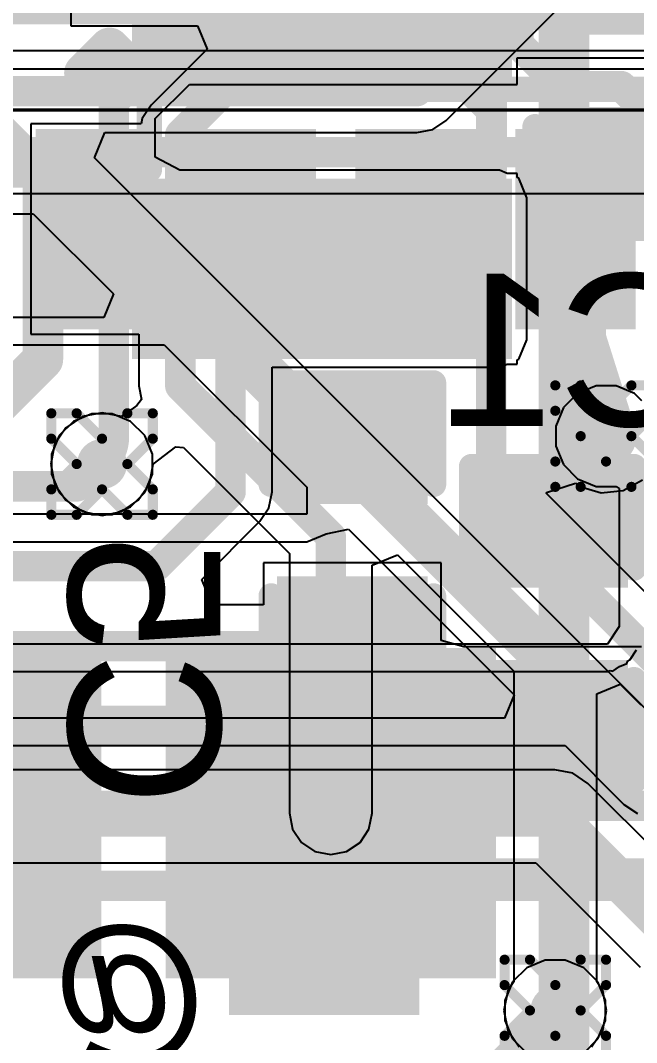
# Model space of a CAD drawing. Header units: inches. Extents: x 3 to 215, y 2 to 215.
# Drawn here: x 3.3816 to 3.503, y 3.0745 to 3.2759 of the extents above; entities that cross this region are included whole.
import ezdxf

# ---------------------------------------------------------------- set-up
doc = ezdxf.new("R2010")
doc.units = ezdxf.units.IN
doc.header["$MEASUREMENT"] = 0
for name, color, linetype in [('Board_Outline', 56, 'Continuous'), ('Bottom Layer', 5, 'Continuous'), ('Bottom Overlay', 54, 'Continuous'), ('Bottom Paste', 16, 'Continuous'), ('Bottom Solder', 6, 'Continuous'), ('Dimension', 6, 'Continuous'), ('Drill Drawing', 1, 'Continuous'), ('Layer 1', 16, 'Continuous'), ('Layer 2', 76, 'Continuous'), ('Top Layer', 1, 'Continuous'), ('Top Overlay', 2, 'Continuous'), ('Top Paste', 8, 'Continuous'), ('Top Solder', 216, 'Continuous'), ('Via Holes', 16, 'Continuous')]:
    doc.layers.add(name, color=color, linetype=linetype)
doc.styles.add('Arial', font='', dxfattribs={"height": 0.2})
doc.styles.add('Arial_Bold', font='', dxfattribs={"height": 0.2})
doc.styles.get('Arial').set_extended_font_data('Arial')
doc.styles.get('Arial_Bold').set_extended_font_data('Arial', bold=True)

# ---------------------------------------------------------------- blocks, each defined once
blk = doc.blocks.new('WPN201610M1R0MT_B_11')
at = {"layer": 'Bottom Layer'}
for points in [[(-0.04134, 0.03346), (-0.01378, 0.03346), (-0.01378, -0.03346), (-0.04134, -0.03346)], [(0.01378, 0.03346), (0.04134, 0.03346), (0.04134, -0.03346), (0.01378, -0.03346)]]:
    blk.add_hatch(color=5, dxfattribs=at).paths.add_polyline_path(points)
at = {"layer": 'Bottom Paste'}
for points in [[(-0.04134, 0.03346), (-0.01378, 0.03346), (-0.01378, -0.03346), (-0.04134, -0.03346)], [(0.01378, 0.03346), (0.04134, 0.03346), (0.04134, -0.03346), (0.01378, -0.03346)]]:
    blk.add_hatch(color=16, dxfattribs=at).paths.add_polyline_path(points)
at = {"layer": 'Bottom Solder'}
for points in [[(-0.04534, 0.03746), (-0.00978, 0.03746), (-0.00978, -0.03746), (-0.04534, -0.03746)], [(0.00978, 0.03746), (0.04534, 0.03746), (0.04534, -0.03746), (0.00978, -0.03746)]]:
    blk.add_hatch(color=6, dxfattribs=at).paths.add_polyline_path(points)
at = {"layer": 'Bottom Overlay'}
for points in [[(0.008, 0.034, 0.005, 0.005, 0), (-0.009, 0.034, 0.005, 0.005, 0)], [(0.008, -0.034, 0.005, 0.005, 0), (-0.009, -0.034, 0.005, 0.005, 0)]]:
    blk.add_lwpolyline(points, format="xyseb", dxfattribs=at)
for points in [[(-0.01025, 0.034, 0.0025, 0.0025, 1), (-0.00775, 0.034, 0.0025, 0.0025, 1)], [(0.00675, 0.034, 0.0025, 0.0025, 1), (0.00925, 0.034, 0.0025, 0.0025, 1)], [(-0.01025, -0.034, 0.0025, 0.0025, 1), (-0.00775, -0.034, 0.0025, 0.0025, 1)], [(0.00675, -0.034, 0.0025, 0.0025, 1), (0.00925, -0.034, 0.0025, 0.0025, 1)]]:
    blk.add_lwpolyline(points, format="xyseb", close=True, dxfattribs=at)
blk = doc.blocks.new('MAX30102EFD_T_B_15')
at = {"layer": 'Bottom Layer'}
blk.add_hatch(color=5, dxfattribs=at).paths.add_polyline_path([(0.06201, -0.10138), (0.03248, -0.10138), (0.03248, -0.0876), (0.06201, -0.0876)])
at = {"layer": 'Bottom Paste'}
blk.add_hatch(color=16, dxfattribs=at).paths.add_polyline_path([(0.06201, -0.10138), (0.03248, -0.10138), (0.03248, -0.0876), (0.06201, -0.0876)])
at = {"layer": 'Bottom Solder'}
blk.add_hatch(color=6, dxfattribs=at).paths.add_polyline_path([(0.06601, -0.10538), (0.02848, -0.10538), (0.02848, -0.0836), (0.06601, -0.0836)])
at = {"layer": 'Bottom Overlay'}
blk.add_lwpolyline([(0.065, -0.112, 0.005, 0.005, 0), (-0.065, -0.112, 0.005, 0.005, 0)], format="xyseb", dxfattribs=at)
blk.add_lwpolyline([(0.06375, -0.112, 0.0025, 0.0025, 1), (0.06625, -0.112, 0.0025, 0.0025, 1)], format="xyseb", close=True, dxfattribs=at)
blk = doc.blocks.new('ESP32_C3_MINI_1_H4_16')
at = {"layer": 'Top Layer'}
for points in [[(-0.10631, -0.04922), (-0.04922, -0.04922), (-0.04922, -0.1063), (-0.10631, -0.1063)], [(-0.02855, -0.04922), (0.02854, -0.04922), (0.02854, -0.1063), (-0.02855, -0.1063)], [(-0.11811, -0.20866), (-0.13386, -0.20866), (-0.13386, -0.17716), (-0.11811, -0.17716)], [(-0.08661, -0.20866), (-0.10236, -0.20866), (-0.10236, -0.17716), (-0.08661, -0.17716)], [(-0.05512, -0.20866), (-0.07087, -0.20866), (-0.07087, -0.17716), (-0.05512, -0.17716)], [(-0.02362, -0.20866), (-0.03937, -0.20866), (-0.03937, -0.17716), (-0.02362, -0.17716)]]:
    blk.add_hatch(color=1, dxfattribs=at).paths.add_polyline_path(points)
at = {"layer": 'Top Paste'}
for points in [[(-0.10631, -0.04922), (-0.04922, -0.04922), (-0.04922, -0.1063), (-0.10631, -0.1063)], [(-0.02855, -0.04922), (0.02854, -0.04922), (0.02854, -0.1063), (-0.02855, -0.1063)], [(-0.11811, -0.20866), (-0.13386, -0.20866), (-0.13386, -0.17716), (-0.11811, -0.17716)], [(-0.08661, -0.20866), (-0.10236, -0.20866), (-0.10236, -0.17716), (-0.08661, -0.17716)], [(-0.05512, -0.20866), (-0.07087, -0.20866), (-0.07087, -0.17716), (-0.05512, -0.17716)], [(-0.02362, -0.20866), (-0.03937, -0.20866), (-0.03937, -0.17716), (-0.02362, -0.17716)]]:
    blk.add_hatch(color=8, dxfattribs=at).paths.add_polyline_path(points)
at = {"layer": 'Top Solder'}
for points in [[(-0.11031, -0.04522), (-0.04522, -0.04522), (-0.04522, -0.1103), (-0.11031, -0.1103)], [(-0.03255, -0.04522), (0.03254, -0.04522), (0.03254, -0.1103), (-0.03255, -0.1103)], [(-0.11411, -0.21266), (-0.13786, -0.21266), (-0.13786, -0.17317), (-0.11411, -0.17317)], [(-0.08261, -0.21266), (-0.10636, -0.21266), (-0.10636, -0.17317), (-0.08261, -0.17317)], [(-0.05112, -0.21266), (-0.07487, -0.21266), (-0.07487, -0.17317), (-0.05112, -0.17317)], [(-0.01962, -0.21266), (-0.04337, -0.21266), (-0.04337, -0.17317), (-0.01962, -0.17317)]]:
    blk.add_hatch(color=216, dxfattribs=at).paths.add_polyline_path(points)
at = {"layer": 'Board_Outline'}
for p, q in [((0.25591, -0.21654), (-0.25591, -0.21654)), ((-0.26378, -0.22441), (0.26378, -0.22441))]:
    blk.add_line(p, q, dxfattribs=at)
at = {"layer": 'Top Overlay'}
blk.add_lwpolyline([(0.25984, -0.22047, 0.005, 0.005, 0), (-0.25984, -0.22047, 0.005, 0.005, 0)], format="xyseb", dxfattribs=at)
blk = doc.blocks.new('BM20B_0_8__24DS_0_4V_51__35')
at = {"layer": 'Top Solder'}
for points in [[(-0.09514, -0.03065), (-0.07809, -0.03065), (-0.07809, -0.05518), (-0.09514, -0.05518)], [(-0.07939, -0.03065), (-0.06234, -0.03065), (-0.06234, -0.05518), (-0.07939, -0.05518)], [(-0.06365, -0.03065), (-0.04659, -0.03065), (-0.04659, -0.05518), (-0.06365, -0.05518)], [(-0.0479, -0.03065), (-0.03084, -0.03065), (-0.03084, -0.05518), (-0.0479, -0.05518)], [(-0.03215, -0.03065), (-0.01509, -0.03065), (-0.01509, -0.05518), (-0.03215, -0.05518)], [(-0.0164, -0.03065), (0.00065, -0.03065), (0.00065, -0.05518), (-0.0164, -0.05518)], [(-0.00065, -0.03065), (0.0164, -0.03065), (0.0164, -0.05518), (-0.00065, -0.05518)], [(0.01509, -0.03065), (0.03215, -0.03065), (0.03215, -0.05518), (0.01509, -0.05518)]]:
    blk.add_hatch(color=216, dxfattribs=at).paths.add_polyline_path(points)
at = {"layer": 'Top Overlay'}
for points in [[(-0.0935, -0.0655, 0.00787, 0.00787, 0), (-0.0885, -0.0605, 0.00787, 0.00787, 0)], [(-0.0885, -0.0605, 0.00787, 0.00787, 0), (-0.0835, -0.0655, 0.00787, 0.00787, 0)], [(-0.0935, -0.0655, 0.00787, 0.00787, 0), (-0.0835, -0.0655, 0.00787, 0.00787, 0)]]:
    blk.add_lwpolyline(points, format="xyseb", dxfattribs=at)
for points in [[(-0.09047, -0.0605, 0.00394, 0.00394, 1), (-0.08653, -0.0605, 0.00394, 0.00394, 1)], [(-0.09047, -0.0605, 0.00394, 0.00394, 1), (-0.08653, -0.0605, 0.00394, 0.00394, 1)], [(-0.09547, -0.0655, 0.00394, 0.00394, 1), (-0.09153, -0.0655, 0.00394, 0.00394, 1)], [(-0.09547, -0.0655, 0.00394, 0.00394, 1), (-0.09153, -0.0655, 0.00394, 0.00394, 1)], [(-0.08547, -0.0655, 0.00394, 0.00394, 1), (-0.08153, -0.0655, 0.00394, 0.00394, 1)], [(-0.08547, -0.0655, 0.00394, 0.00394, 1), (-0.08153, -0.0655, 0.00394, 0.00394, 1)]]:
    blk.add_lwpolyline(points, format="xyseb", close=True, dxfattribs=at)
blk = doc.blocks.new('C___0402_B_60')
at = {"layer": 'Bottom Layer'}
for points in [[(-0.0095, 0.0125), (-0.0095, -0.0125), (-0.0275, -0.0125), (-0.0275, 0.0125)], [(0.0275, 0.0125), (0.0275, -0.0125), (0.0095, -0.0125), (0.0095, 0.0125)]]:
    blk.add_hatch(color=5, dxfattribs=at).paths.add_polyline_path(points)
at = {"layer": 'Bottom Paste'}
for points in [[(-0.0095, 0.0125), (-0.0095, -0.0125), (-0.0275, -0.0125), (-0.0275, 0.0125)], [(0.0275, 0.0125), (0.0275, -0.0125), (0.0095, -0.0125), (0.0095, 0.0125)]]:
    blk.add_hatch(color=16, dxfattribs=at).paths.add_polyline_path(points)
at = {"layer": 'Bottom Solder'}
for points in [[(-0.00714, 0.01486), (-0.00714, -0.01486), (-0.02986, -0.01486), (-0.02986, 0.01486)], [(0.02986, 0.01486), (0.02986, -0.01486), (0.00714, -0.01486), (0.00714, 0.01486)]]:
    blk.add_hatch(color=6, dxfattribs=at).paths.add_polyline_path(points)
at = {"layer": 'Bottom Overlay'}
for points in [[(-0.031, 0.016, 0.005, 0.005, 0), (-0.011, 0.016, 0.005, 0.005, 0)], [(-0.031, 0.016, 0.005, 0.005, 0), (-0.031, -0.016, 0.005, 0.005, 0)], [(0.011, 0.016, 0.005, 0.005, 0), (0.031, 0.016, 0.005, 0.005, 0)], [(0.031, 0.016, 0.005, 0.005, 0), (0.031, -0.016, 0.005, 0.005, 0)], [(-0.031, -0.016, 0.005, 0.005, 0), (-0.011, -0.016, 0.005, 0.005, 0)], [(0.011, -0.016, 0.005, 0.005, 0), (0.031, -0.016, 0.005, 0.005, 0)]]:
    blk.add_lwpolyline(points, format="xyseb", dxfattribs=at)
for points in [[(-0.03225, 0.016, 0.0025, 0.0025, 1), (-0.02975, 0.016, 0.0025, 0.0025, 1)], [(-0.03225, 0.016, 0.0025, 0.0025, 1), (-0.02975, 0.016, 0.0025, 0.0025, 1)], [(-0.01225, 0.016, 0.0025, 0.0025, 1), (-0.00975, 0.016, 0.0025, 0.0025, 1)], [(0.00975, 0.016, 0.0025, 0.0025, 1), (0.01225, 0.016, 0.0025, 0.0025, 1)], [(0.02975, 0.016, 0.0025, 0.0025, 1), (0.03225, 0.016, 0.0025, 0.0025, 1)], [(0.02975, 0.016, 0.0025, 0.0025, 1), (0.03225, 0.016, 0.0025, 0.0025, 1)], [(-0.03225, -0.016, 0.0025, 0.0025, 1), (-0.02975, -0.016, 0.0025, 0.0025, 1)], [(-0.03225, -0.016, 0.0025, 0.0025, 1), (-0.02975, -0.016, 0.0025, 0.0025, 1)], [(-0.01225, -0.016, 0.0025, 0.0025, 1), (-0.00975, -0.016, 0.0025, 0.0025, 1)], [(0.00975, -0.016, 0.0025, 0.0025, 1), (0.01225, -0.016, 0.0025, 0.0025, 1)], [(0.02975, -0.016, 0.0025, 0.0025, 1), (0.03225, -0.016, 0.0025, 0.0025, 1)], [(0.02975, -0.016, 0.0025, 0.0025, 1), (0.03225, -0.016, 0.0025, 0.0025, 1)]]:
    blk.add_lwpolyline(points, format="xyseb", close=True, dxfattribs=at)
blk = doc.blocks.new('C___0402_B_61')
at = {"layer": 'Bottom Layer'}
for points in [[(-0.0095, 0.0125), (-0.0095, -0.0125), (-0.0275, -0.0125), (-0.0275, 0.0125)], [(0.0275, 0.0125), (0.0275, -0.0125), (0.0095, -0.0125), (0.0095, 0.0125)]]:
    blk.add_hatch(color=5, dxfattribs=at).paths.add_polyline_path(points)
at = {"layer": 'Bottom Paste'}
for points in [[(-0.0095, 0.0125), (-0.0095, -0.0125), (-0.0275, -0.0125), (-0.0275, 0.0125)], [(0.0275, 0.0125), (0.0275, -0.0125), (0.0095, -0.0125), (0.0095, 0.0125)]]:
    blk.add_hatch(color=16, dxfattribs=at).paths.add_polyline_path(points)
at = {"layer": 'Bottom Solder'}
for points in [[(-0.00714, 0.01486), (-0.00714, -0.01486), (-0.02986, -0.01486), (-0.02986, 0.01486)], [(0.02986, 0.01486), (0.02986, -0.01486), (0.00714, -0.01486), (0.00714, 0.01486)]]:
    blk.add_hatch(color=6, dxfattribs=at).paths.add_polyline_path(points)
at = {"layer": 'Bottom Overlay'}
for points in [[(-0.031, 0.016, 0.005, 0.005, 0), (-0.011, 0.016, 0.005, 0.005, 0)], [(-0.031, 0.016, 0.005, 0.005, 0), (-0.031, -0.016, 0.005, 0.005, 0)], [(0.011, 0.016, 0.005, 0.005, 0), (0.031, 0.016, 0.005, 0.005, 0)], [(0.031, 0.016, 0.005, 0.005, 0), (0.031, -0.016, 0.005, 0.005, 0)], [(-0.031, -0.016, 0.005, 0.005, 0), (-0.011, -0.016, 0.005, 0.005, 0)], [(0.011, -0.016, 0.005, 0.005, 0), (0.031, -0.016, 0.005, 0.005, 0)]]:
    blk.add_lwpolyline(points, format="xyseb", dxfattribs=at)
for points in [[(-0.03225, 0.016, 0.0025, 0.0025, 1), (-0.02975, 0.016, 0.0025, 0.0025, 1)], [(-0.03225, 0.016, 0.0025, 0.0025, 1), (-0.02975, 0.016, 0.0025, 0.0025, 1)], [(-0.01225, 0.016, 0.0025, 0.0025, 1), (-0.00975, 0.016, 0.0025, 0.0025, 1)], [(0.00975, 0.016, 0.0025, 0.0025, 1), (0.01225, 0.016, 0.0025, 0.0025, 1)], [(0.02975, 0.016, 0.0025, 0.0025, 1), (0.03225, 0.016, 0.0025, 0.0025, 1)], [(0.02975, 0.016, 0.0025, 0.0025, 1), (0.03225, 0.016, 0.0025, 0.0025, 1)], [(-0.03225, -0.016, 0.0025, 0.0025, 1), (-0.02975, -0.016, 0.0025, 0.0025, 1)], [(-0.03225, -0.016, 0.0025, 0.0025, 1), (-0.02975, -0.016, 0.0025, 0.0025, 1)], [(-0.01225, -0.016, 0.0025, 0.0025, 1), (-0.00975, -0.016, 0.0025, 0.0025, 1)], [(0.00975, -0.016, 0.0025, 0.0025, 1), (0.01225, -0.016, 0.0025, 0.0025, 1)], [(0.02975, -0.016, 0.0025, 0.0025, 1), (0.03225, -0.016, 0.0025, 0.0025, 1)], [(0.02975, -0.016, 0.0025, 0.0025, 1), (0.03225, -0.016, 0.0025, 0.0025, 1)]]:
    blk.add_lwpolyline(points, format="xyseb", close=True, dxfattribs=at)
blk = doc.blocks.new('C___0402_B_64')
at = {"layer": 'Bottom Layer'}
for points in [[(-0.0095, 0.0125), (-0.0095, -0.0125), (-0.0275, -0.0125), (-0.0275, 0.0125)], [(0.0275, 0.0125), (0.0275, -0.0125), (0.0095, -0.0125), (0.0095, 0.0125)]]:
    blk.add_hatch(color=5, dxfattribs=at).paths.add_polyline_path(points)
at = {"layer": 'Bottom Paste'}
for points in [[(-0.0095, 0.0125), (-0.0095, -0.0125), (-0.0275, -0.0125), (-0.0275, 0.0125)], [(0.0275, 0.0125), (0.0275, -0.0125), (0.0095, -0.0125), (0.0095, 0.0125)]]:
    blk.add_hatch(color=16, dxfattribs=at).paths.add_polyline_path(points)
at = {"layer": 'Bottom Solder'}
for points in [[(-0.00714, 0.01486), (-0.00714, -0.01486), (-0.02986, -0.01486), (-0.02986, 0.01486)], [(0.02986, 0.01486), (0.02986, -0.01486), (0.00714, -0.01486), (0.00714, 0.01486)]]:
    blk.add_hatch(color=6, dxfattribs=at).paths.add_polyline_path(points)
at = {"layer": 'Bottom Overlay'}
for points in [[(-0.011, 0.016, 0.005, 0.005, 0), (-0.031, 0.016, 0.005, 0.005, 0)], [(-0.031, -0.016, 0.005, 0.005, 0), (-0.031, 0.016, 0.005, 0.005, 0)], [(0.031, 0.016, 0.005, 0.005, 0), (0.011, 0.016, 0.005, 0.005, 0)], [(0.031, -0.016, 0.005, 0.005, 0), (0.031, 0.016, 0.005, 0.005, 0)], [(-0.011, -0.016, 0.005, 0.005, 0), (-0.031, -0.016, 0.005, 0.005, 0)], [(0.031, -0.016, 0.005, 0.005, 0), (0.011, -0.016, 0.005, 0.005, 0)]]:
    blk.add_lwpolyline(points, format="xyseb", dxfattribs=at)
for points in [[(-0.03225, 0.016, 0.0025, 0.0025, 1), (-0.02975, 0.016, 0.0025, 0.0025, 1)], [(-0.03225, 0.016, 0.0025, 0.0025, 1), (-0.02975, 0.016, 0.0025, 0.0025, 1)], [(-0.01225, 0.016, 0.0025, 0.0025, 1), (-0.00975, 0.016, 0.0025, 0.0025, 1)], [(0.00975, 0.016, 0.0025, 0.0025, 1), (0.01225, 0.016, 0.0025, 0.0025, 1)], [(0.02975, 0.016, 0.0025, 0.0025, 1), (0.03225, 0.016, 0.0025, 0.0025, 1)], [(0.02975, 0.016, 0.0025, 0.0025, 1), (0.03225, 0.016, 0.0025, 0.0025, 1)], [(-0.03225, -0.016, 0.0025, 0.0025, 1), (-0.02975, -0.016, 0.0025, 0.0025, 1)], [(-0.03225, -0.016, 0.0025, 0.0025, 1), (-0.02975, -0.016, 0.0025, 0.0025, 1)], [(-0.01225, -0.016, 0.0025, 0.0025, 1), (-0.00975, -0.016, 0.0025, 0.0025, 1)], [(0.00975, -0.016, 0.0025, 0.0025, 1), (0.01225, -0.016, 0.0025, 0.0025, 1)], [(0.02975, -0.016, 0.0025, 0.0025, 1), (0.03225, -0.016, 0.0025, 0.0025, 1)], [(0.02975, -0.016, 0.0025, 0.0025, 1), (0.03225, -0.016, 0.0025, 0.0025, 1)]]:
    blk.add_lwpolyline(points, format="xyseb", close=True, dxfattribs=at)

msp = doc.modelspace()

# ---------------------------------------------------------------- hatches: boundary and pattern name
at = {"layer": 'Bottom Layer'}
for points in [[(3.433, 3.274), (3.551, 3.274), (3.551, 3.294), (3.433, 3.294)], [(3.413, 3.213), (3.476, 3.213), (3.476, 3.241), (3.413, 3.241)]]:
    msp.add_hatch(color=5, dxfattribs=at).paths.add_polyline_path(points)
h = msp.add_hatch(color=5, dxfattribs=at)
edge = h.paths.add_edge_path()
edge.add_arc((3.497, 3.194), 0.00492, 0, 360)
h = msp.add_hatch(color=5, dxfattribs=at)
edge = h.paths.add_edge_path()
edge.add_arc((3.39766, 3.1885), 0.00492, 0, 360)
h = msp.add_hatch(color=5, dxfattribs=at)
edge = h.paths.add_edge_path()
edge.add_arc((3.487, 3.08079), 0.00492, 0, 360)
at = {"layer": 'Layer 1'}
h = msp.add_hatch(color=16, dxfattribs=at)
edge = h.paths.add_edge_path()
edge.add_arc((3.497, 3.194), 0.00492, 0, 360)
h = msp.add_hatch(color=16, dxfattribs=at)
edge = h.paths.add_edge_path()
edge.add_arc((3.39766, 3.1885), 0.00492, 0, 360)
h = msp.add_hatch(color=16, dxfattribs=at)
edge = h.paths.add_edge_path()
edge.add_arc((3.487, 3.08079), 0.00492, 0, 360)
at = {"layer": 'Layer 2'}
h = msp.add_hatch(color=76, dxfattribs=at)
edge = h.paths.add_edge_path()
edge.add_arc((3.497, 3.194), 0.00492, 0, 360)
h = msp.add_hatch(color=76, dxfattribs=at)
edge = h.paths.add_edge_path()
edge.add_arc((3.39766, 3.1885), 0.00492, 0, 360)
h = msp.add_hatch(color=76, dxfattribs=at)
edge = h.paths.add_edge_path()
edge.add_arc((3.487, 3.08079), 0.00492, 0, 360)
at = {"layer": 'Top Layer'}
h = msp.add_hatch(color=1, dxfattribs=at)
edge = h.paths.add_edge_path()
edge.add_arc((3.497, 3.194), 0.00492, 0, 360)
h = msp.add_hatch(color=1, dxfattribs=at)
edge = h.paths.add_edge_path()
edge.add_arc((3.39766, 3.1885), 0.00492, 0, 360)
h = msp.add_hatch(color=1, dxfattribs=at)
edge = h.paths.add_edge_path()
edge.add_arc((3.487, 3.08079), 0.00492, 0, 360)
at = {"layer": 'Via Holes'}
h = msp.add_hatch(color=7, dxfattribs=at)
edge = h.paths.add_edge_path()
edge.add_arc((3.497, 3.194), 0.00394, 0, 360)
h = msp.add_hatch(color=7, dxfattribs=at)
edge = h.paths.add_edge_path()
edge.add_arc((3.39766, 3.1885), 0.00394, 0, 360)
h = msp.add_hatch(color=7, dxfattribs=at)
edge = h.paths.add_edge_path()
edge.add_arc((3.487, 3.08079), 0.00394, 0, 360)

# ---------------------------------------------------------------- linework, layer by layer
at = {"layer": 'Bottom Layer'}
for p, q in [((3.47946, 3.26334), (3.47946, 3.26859)), ((3.47946, 3.26859), (3.551, 3.26859)), ((3.40816, 3.25662), (3.41487, 3.26334)), ((3.41487, 3.26334), (3.47946, 3.26334)), ((3.40816, 3.249), (3.40816, 3.25662)), ((3.413, 3.24641), (3.40816, 3.249)), ((3.476, 3.24641), (3.413, 3.24641)), ((3.47753, 3.24578), (3.476, 3.24641)), ((3.47946, 3.24578), (3.47753, 3.24578)), ((3.47946, 3.24498), (3.47946, 3.24578)), ((3.47983, 3.24483), (3.47946, 3.24498)), ((3.48141, 3.241), (3.47983, 3.24483)), ((3.48141, 3.213), (3.48141, 3.241)), ((3.47983, 3.20917), (3.48141, 3.213)), ((3.476, 3.20759), (3.47753, 3.20822)), ((3.47753, 3.20822), (3.47946, 3.20822)), ((3.47946, 3.20902), (3.47983, 3.20917)), ((3.47946, 3.20822), (3.47946, 3.20902)), ((3.43116, 3.183), (3.43116, 3.20759)), ((3.43116, 3.20759), (3.476, 3.20759)), ((3.43054, 3.17988), (3.43116, 3.183)), ((3.42877, 3.17723), (3.43054, 3.17988)), ((3.4173, 3.16576), (3.42877, 3.17723)), ((3.42877, 3.17723), (3.42877, 3.17723)), ((3.4645, 3.169), (3.4295, 3.169)), ((3.4295, 3.169), (3.4295, 3.16076)), ((3.4645, 3.15371), (3.4645, 3.169)), ((3.41937, 3.16076), (3.4173, 3.16576)), ((3.4295, 3.16076), (3.41937, 3.16076)), ((3.469, 3.1525), (3.4645, 3.15371)), ((3.504, 3.1525), (3.469, 3.1525)), ((3.469, 3.1525), (3.469, 3.1525))]:
    msp.add_line(p, q, dxfattribs=at)
for points in [[(3.4, 3.26, 0.006, 0.006, 0), (3.42212, 3.28212, 0.006, 0.006, 0)], [(3.361, 3.27, 0.008, 0.008, 0), (3.386, 3.245, 0.008, 0.008, 0)], [(3.4, 3.19383, 0.006, 0.006, 0), (3.4, 3.26, 0.006, 0.006, 0)], [(3.386, 3.20911, 0.008, 0.008, 0), (3.386, 3.245, 0.008, 0.008, 0)], [(3.423, 3.21468, 0.006, 0.006, 0), (3.44422, 3.23591, 0.006, 0.006, 0)], [(3.423, 3.183, 0.006, 0.006, 0), (3.423, 3.21468, 0.006, 0.006, 0)], [(3.37708, 3.20018, 0.008, 0.008, 0), (3.386, 3.20911, 0.008, 0.008, 0)], [(3.4, 3.19383, 0.006, 0.006, -0.106397), (3.3994, 3.19102, 0.006, 0.006, 0)], [(3.3994, 3.19102, 0.006, 0.006, -0.090598), (3.398, 3.189, 0.006, 0.006, 0)], [(3.39688, 3.1885, 0.006, 0.006, 0), (3.39769, 3.18931, 0.006, 0.006, 0)], [(3.39274, 3.1841, 0.006, 0.006, 0), (3.39714, 3.1885, 0.006, 0.006, 0)], [(3.39662, 3.1885, 0.006, 0.006, 0), (3.39688, 3.1885, 0.006, 0.006, 0)], [(3.39688, 3.1885, 0.006, 0.006, 0), (3.39714, 3.1885, 0.006, 0.006, 0)], [(3.39714, 3.1885, 0.006, 0.006, 0), (3.39766, 3.1885, 0.006, 0.006, 0)], [(3.35864, 3.1841, 0.006, 0.006, 0), (3.39274, 3.1841, 0.006, 0.006, 0)], [(3.40835, 3.16835, 0.006, 0.006, 0), (3.423, 3.183, 0.006, 0.006, 0)], [(3.36864, 3.16835, 0.006, 0.006, 0), (3.40835, 3.16835, 0.006, 0.006, 0)], [(3.37364, 3.15261, 0.006, 0.006, 0), (3.445, 3.15261, 0.006, 0.006, 0)], [(3.4865, 3.1385, 0.008, 0.008, 0), (3.5095, 3.1385, 0.008, 0.008, 0)], [(3.36364, 3.13686, 0.008, 0.008, 0), (3.4855, 3.13686, 0.008, 0.008, 0)], [(3.36364, 3.12111, 0.006, 0.006, 0), (3.50776, 3.12111, 0.006, 0.006, 0)], [(3.35864, 3.10536, 0.006, 0.006, 0), (3.54826, 3.10536, 0.006, 0.006, 0)], [(3.4655, 3.05929, 0.006, 0.006, 0), (3.487, 3.08079, 0.006, 0.006, 0)]]:
    msp.add_lwpolyline(points, format="xyseb", dxfattribs=at)
for points in [[(3.3985, 3.26, 0.003, 0.003, 1), (3.4015, 3.26, 0.003, 0.003, 1)], [(3.3985, 3.26, 0.003, 0.003, 1), (3.4015, 3.26, 0.003, 0.003, 1)], [(3.384, 3.245, 0.004, 0.004, 1), (3.388, 3.245, 0.004, 0.004, 1)], [(3.384, 3.245, 0.004, 0.004, 1), (3.388, 3.245, 0.004, 0.004, 1)], [(3.44272, 3.23591, 0.003, 0.003, 1), (3.44572, 3.23591, 0.003, 0.003, 1)], [(3.4215, 3.21468, 0.003, 0.003, 1), (3.4245, 3.21468, 0.003, 0.003, 1)], [(3.4215, 3.21468, 0.003, 0.003, 1), (3.4245, 3.21468, 0.003, 0.003, 1)], [(3.384, 3.20911, 0.004, 0.004, 1), (3.388, 3.20911, 0.004, 0.004, 1)], [(3.384, 3.20911, 0.004, 0.004, 1), (3.388, 3.20911, 0.004, 0.004, 1)], [(3.3985, 3.19383, 0.003, 0.003, 1), (3.4015, 3.19383, 0.003, 0.003, 1)], [(3.3985, 3.19383, 0.003, 0.003, 1), (3.4015, 3.19383, 0.003, 0.003, 1)], [(3.3979, 3.19102, 0.003, 0.003, 1), (3.4009, 3.19102, 0.003, 0.003, 1)], [(3.3979, 3.19102, 0.003, 0.003, 1), (3.4009, 3.19102, 0.003, 0.003, 1)], [(3.39619, 3.18931, 0.003, 0.003, 1), (3.39919, 3.18931, 0.003, 0.003, 1)], [(3.3965, 3.189, 0.003, 0.003, 1), (3.3995, 3.189, 0.003, 0.003, 1)], [(3.39512, 3.1885, 0.003, 0.003, 1), (3.39812, 3.1885, 0.003, 0.003, 1)], [(3.39538, 3.1885, 0.003, 0.003, 1), (3.39838, 3.1885, 0.003, 0.003, 1)], [(3.39538, 3.1885, 0.003, 0.003, 1), (3.39838, 3.1885, 0.003, 0.003, 1)], [(3.39538, 3.1885, 0.003, 0.003, 1), (3.39838, 3.1885, 0.003, 0.003, 1)], [(3.39564, 3.1885, 0.003, 0.003, 1), (3.39864, 3.1885, 0.003, 0.003, 1)], [(3.39564, 3.1885, 0.003, 0.003, 1), (3.39864, 3.1885, 0.003, 0.003, 1)], [(3.39564, 3.1885, 0.003, 0.003, 1), (3.39864, 3.1885, 0.003, 0.003, 1)], [(3.39616, 3.1885, 0.003, 0.003, 1), (3.39916, 3.1885, 0.003, 0.003, 1)], [(3.39124, 3.1841, 0.003, 0.003, 1), (3.39424, 3.1841, 0.003, 0.003, 1)], [(3.39124, 3.1841, 0.003, 0.003, 1), (3.39424, 3.1841, 0.003, 0.003, 1)], [(3.4215, 3.183, 0.003, 0.003, 1), (3.4245, 3.183, 0.003, 0.003, 1)], [(3.4215, 3.183, 0.003, 0.003, 1), (3.4245, 3.183, 0.003, 0.003, 1)], [(3.40685, 3.16835, 0.003, 0.003, 1), (3.40985, 3.16835, 0.003, 0.003, 1)], [(3.40685, 3.16835, 0.003, 0.003, 1), (3.40985, 3.16835, 0.003, 0.003, 1)], [(3.4435, 3.15261, 0.003, 0.003, 1), (3.4465, 3.15261, 0.003, 0.003, 1)], [(3.4845, 3.1385, 0.004, 0.004, 1), (3.4885, 3.1385, 0.004, 0.004, 1)], [(3.4835, 3.13686, 0.004, 0.004, 1), (3.4875, 3.13686, 0.004, 0.004, 1)], [(3.4855, 3.08079, 0.003, 0.003, 1), (3.4885, 3.08079, 0.003, 0.003, 1)]]:
    msp.add_lwpolyline(points, format="xyseb", close=True, dxfattribs=at)
at = {"layer": 'Dimension'}
msp.add_lwpolyline([(3.4887, 2.6026, 0.01, 0.01, 0), (3.4887, 3.39, 0.01, 0.01, 0)], format="xyseb", dxfattribs=at)
at = {"layer": 'Drill Drawing'}
for points in [[(3.487, 3.199, 0.002, 0.002, 0), (3.487, 3.204, 0.002, 0.002, 0)], [(3.487, 3.204, 0.002, 0.002, 0), (3.492, 3.204, 0.002, 0.002, 0)], [(3.492, 3.204, 0.002, 0.002, 0), (3.497, 3.199, 0.002, 0.002, 0)], [(3.497, 3.199, 0.002, 0.002, 0), (3.502, 3.204, 0.002, 0.002, 0)], [(3.502, 3.204, 0.002, 0.002, 0), (3.507, 3.204, 0.002, 0.002, 0)], [(3.487, 3.199, 0.002, 0.002, 0), (3.492, 3.194, 0.002, 0.002, 0)], [(3.502, 3.194, 0.002, 0.002, 0), (3.507, 3.199, 0.002, 0.002, 0)], [(3.38766, 3.1935, 0.002, 0.002, 0), (3.38766, 3.1985, 0.002, 0.002, 0)], [(3.38766, 3.1985, 0.002, 0.002, 0), (3.39266, 3.1985, 0.002, 0.002, 0)], [(3.39266, 3.1985, 0.002, 0.002, 0), (3.39766, 3.1935, 0.002, 0.002, 0)], [(3.39766, 3.1935, 0.002, 0.002, 0), (3.40266, 3.1985, 0.002, 0.002, 0)], [(3.40266, 3.1985, 0.002, 0.002, 0), (3.40766, 3.1985, 0.002, 0.002, 0)], [(3.40766, 3.1935, 0.002, 0.002, 0), (3.40766, 3.1985, 0.002, 0.002, 0)], [(3.38766, 3.1935, 0.002, 0.002, 0), (3.39266, 3.1885, 0.002, 0.002, 0)], [(3.40266, 3.1885, 0.002, 0.002, 0), (3.40766, 3.1935, 0.002, 0.002, 0)], [(3.487, 3.189, 0.002, 0.002, 0), (3.492, 3.194, 0.002, 0.002, 0)], [(3.502, 3.194, 0.002, 0.002, 0), (3.507, 3.189, 0.002, 0.002, 0)], [(3.38766, 3.1835, 0.002, 0.002, 0), (3.39266, 3.1885, 0.002, 0.002, 0)], [(3.40266, 3.1885, 0.002, 0.002, 0), (3.40766, 3.1835, 0.002, 0.002, 0)], [(3.487, 3.184, 0.002, 0.002, 0), (3.487, 3.189, 0.002, 0.002, 0)], [(3.492, 3.184, 0.002, 0.002, 0), (3.497, 3.189, 0.002, 0.002, 0)], [(3.497, 3.189, 0.002, 0.002, 0), (3.502, 3.184, 0.002, 0.002, 0)], [(3.38766, 3.1785, 0.002, 0.002, 0), (3.38766, 3.1835, 0.002, 0.002, 0)], [(3.39266, 3.1785, 0.002, 0.002, 0), (3.39766, 3.1835, 0.002, 0.002, 0)], [(3.39766, 3.1835, 0.002, 0.002, 0), (3.40266, 3.1785, 0.002, 0.002, 0)], [(3.40766, 3.1785, 0.002, 0.002, 0), (3.40766, 3.1835, 0.002, 0.002, 0)], [(3.487, 3.184, 0.002, 0.002, 0), (3.492, 3.184, 0.002, 0.002, 0)], [(3.502, 3.184, 0.002, 0.002, 0), (3.507, 3.184, 0.002, 0.002, 0)], [(3.38766, 3.1785, 0.002, 0.002, 0), (3.39266, 3.1785, 0.002, 0.002, 0)], [(3.40266, 3.1785, 0.002, 0.002, 0), (3.40766, 3.1785, 0.002, 0.002, 0)], [(3.477, 3.08579, 0.002, 0.002, 0), (3.477, 3.09079, 0.002, 0.002, 0)], [(3.477, 3.09079, 0.002, 0.002, 0), (3.482, 3.09079, 0.002, 0.002, 0)], [(3.482, 3.09079, 0.002, 0.002, 0), (3.487, 3.08579, 0.002, 0.002, 0)], [(3.487, 3.08579, 0.002, 0.002, 0), (3.492, 3.09079, 0.002, 0.002, 0)], [(3.492, 3.09079, 0.002, 0.002, 0), (3.497, 3.09079, 0.002, 0.002, 0)], [(3.497, 3.08579, 0.002, 0.002, 0), (3.497, 3.09079, 0.002, 0.002, 0)], [(3.477, 3.08579, 0.002, 0.002, 0), (3.482, 3.08079, 0.002, 0.002, 0)], [(3.492, 3.08079, 0.002, 0.002, 0), (3.497, 3.08579, 0.002, 0.002, 0)], [(3.477, 3.07579, 0.002, 0.002, 0), (3.482, 3.08079, 0.002, 0.002, 0)], [(3.492, 3.08079, 0.002, 0.002, 0), (3.497, 3.07579, 0.002, 0.002, 0)], [(3.477, 3.07079, 0.002, 0.002, 0), (3.477, 3.07579, 0.002, 0.002, 0)], [(3.482, 3.07079, 0.002, 0.002, 0), (3.487, 3.07579, 0.002, 0.002, 0)], [(3.487, 3.07579, 0.002, 0.002, 0), (3.492, 3.07079, 0.002, 0.002, 0)], [(3.497, 3.07079, 0.002, 0.002, 0), (3.497, 3.07579, 0.002, 0.002, 0)]]:
    msp.add_lwpolyline(points, format="xyseb", dxfattribs=at)
for points in [[(3.4865, 3.204, 0.001, 0.001, 1), (3.4875, 3.204, 0.001, 0.001, 1)], [(3.4865, 3.204, 0.001, 0.001, 1), (3.4875, 3.204, 0.001, 0.001, 1)], [(3.4915, 3.204, 0.001, 0.001, 1), (3.4925, 3.204, 0.001, 0.001, 1)], [(3.4915, 3.204, 0.001, 0.001, 1), (3.4925, 3.204, 0.001, 0.001, 1)], [(3.5015, 3.204, 0.001, 0.001, 1), (3.5025, 3.204, 0.001, 0.001, 1)], [(3.5015, 3.204, 0.001, 0.001, 1), (3.5025, 3.204, 0.001, 0.001, 1)], [(3.4865, 3.199, 0.001, 0.001, 1), (3.4875, 3.199, 0.001, 0.001, 1)], [(3.4865, 3.199, 0.001, 0.001, 1), (3.4875, 3.199, 0.001, 0.001, 1)], [(3.4965, 3.199, 0.001, 0.001, 1), (3.4975, 3.199, 0.001, 0.001, 1)], [(3.4965, 3.199, 0.001, 0.001, 1), (3.4975, 3.199, 0.001, 0.001, 1)], [(3.38716, 3.1985, 0.001, 0.001, 1), (3.38816, 3.1985, 0.001, 0.001, 1)], [(3.38716, 3.1985, 0.001, 0.001, 1), (3.38816, 3.1985, 0.001, 0.001, 1)], [(3.39216, 3.1985, 0.001, 0.001, 1), (3.39316, 3.1985, 0.001, 0.001, 1)], [(3.39216, 3.1985, 0.001, 0.001, 1), (3.39316, 3.1985, 0.001, 0.001, 1)], [(3.40216, 3.1985, 0.001, 0.001, 1), (3.40316, 3.1985, 0.001, 0.001, 1)], [(3.40216, 3.1985, 0.001, 0.001, 1), (3.40316, 3.1985, 0.001, 0.001, 1)], [(3.40716, 3.1985, 0.001, 0.001, 1), (3.40816, 3.1985, 0.001, 0.001, 1)], [(3.40716, 3.1985, 0.001, 0.001, 1), (3.40816, 3.1985, 0.001, 0.001, 1)], [(3.38716, 3.1935, 0.001, 0.001, 1), (3.38816, 3.1935, 0.001, 0.001, 1)], [(3.38716, 3.1935, 0.001, 0.001, 1), (3.38816, 3.1935, 0.001, 0.001, 1)], [(3.39716, 3.1935, 0.001, 0.001, 1), (3.39816, 3.1935, 0.001, 0.001, 1)], [(3.39716, 3.1935, 0.001, 0.001, 1), (3.39816, 3.1935, 0.001, 0.001, 1)], [(3.40716, 3.1935, 0.001, 0.001, 1), (3.40816, 3.1935, 0.001, 0.001, 1)], [(3.40716, 3.1935, 0.001, 0.001, 1), (3.40816, 3.1935, 0.001, 0.001, 1)], [(3.4915, 3.194, 0.001, 0.001, 1), (3.4925, 3.194, 0.001, 0.001, 1)], [(3.4915, 3.194, 0.001, 0.001, 1), (3.4925, 3.194, 0.001, 0.001, 1)], [(3.5015, 3.194, 0.001, 0.001, 1), (3.5025, 3.194, 0.001, 0.001, 1)], [(3.5015, 3.194, 0.001, 0.001, 1), (3.5025, 3.194, 0.001, 0.001, 1)], [(3.39216, 3.1885, 0.001, 0.001, 1), (3.39316, 3.1885, 0.001, 0.001, 1)], [(3.39216, 3.1885, 0.001, 0.001, 1), (3.39316, 3.1885, 0.001, 0.001, 1)], [(3.40216, 3.1885, 0.001, 0.001, 1), (3.40316, 3.1885, 0.001, 0.001, 1)], [(3.40216, 3.1885, 0.001, 0.001, 1), (3.40316, 3.1885, 0.001, 0.001, 1)], [(3.4865, 3.189, 0.001, 0.001, 1), (3.4875, 3.189, 0.001, 0.001, 1)], [(3.4865, 3.189, 0.001, 0.001, 1), (3.4875, 3.189, 0.001, 0.001, 1)], [(3.4965, 3.189, 0.001, 0.001, 1), (3.4975, 3.189, 0.001, 0.001, 1)], [(3.4965, 3.189, 0.001, 0.001, 1), (3.4975, 3.189, 0.001, 0.001, 1)], [(3.38716, 3.1835, 0.001, 0.001, 1), (3.38816, 3.1835, 0.001, 0.001, 1)], [(3.38716, 3.1835, 0.001, 0.001, 1), (3.38816, 3.1835, 0.001, 0.001, 1)], [(3.39716, 3.1835, 0.001, 0.001, 1), (3.39816, 3.1835, 0.001, 0.001, 1)], [(3.39716, 3.1835, 0.001, 0.001, 1), (3.39816, 3.1835, 0.001, 0.001, 1)], [(3.40716, 3.1835, 0.001, 0.001, 1), (3.40816, 3.1835, 0.001, 0.001, 1)], [(3.40716, 3.1835, 0.001, 0.001, 1), (3.40816, 3.1835, 0.001, 0.001, 1)], [(3.4865, 3.184, 0.001, 0.001, 1), (3.4875, 3.184, 0.001, 0.001, 1)], [(3.4865, 3.184, 0.001, 0.001, 1), (3.4875, 3.184, 0.001, 0.001, 1)], [(3.4915, 3.184, 0.001, 0.001, 1), (3.4925, 3.184, 0.001, 0.001, 1)], [(3.4915, 3.184, 0.001, 0.001, 1), (3.4925, 3.184, 0.001, 0.001, 1)], [(3.5015, 3.184, 0.001, 0.001, 1), (3.5025, 3.184, 0.001, 0.001, 1)], [(3.5015, 3.184, 0.001, 0.001, 1), (3.5025, 3.184, 0.001, 0.001, 1)], [(3.38716, 3.1785, 0.001, 0.001, 1), (3.38816, 3.1785, 0.001, 0.001, 1)], [(3.38716, 3.1785, 0.001, 0.001, 1), (3.38816, 3.1785, 0.001, 0.001, 1)], [(3.39216, 3.1785, 0.001, 0.001, 1), (3.39316, 3.1785, 0.001, 0.001, 1)], [(3.39216, 3.1785, 0.001, 0.001, 1), (3.39316, 3.1785, 0.001, 0.001, 1)], [(3.40216, 3.1785, 0.001, 0.001, 1), (3.40316, 3.1785, 0.001, 0.001, 1)], [(3.40216, 3.1785, 0.001, 0.001, 1), (3.40316, 3.1785, 0.001, 0.001, 1)], [(3.40716, 3.1785, 0.001, 0.001, 1), (3.40816, 3.1785, 0.001, 0.001, 1)], [(3.40716, 3.1785, 0.001, 0.001, 1), (3.40816, 3.1785, 0.001, 0.001, 1)], [(3.4765, 3.09079, 0.001, 0.001, 1), (3.4775, 3.09079, 0.001, 0.001, 1)], [(3.4765, 3.09079, 0.001, 0.001, 1), (3.4775, 3.09079, 0.001, 0.001, 1)], [(3.4815, 3.09079, 0.001, 0.001, 1), (3.4825, 3.09079, 0.001, 0.001, 1)], [(3.4815, 3.09079, 0.001, 0.001, 1), (3.4825, 3.09079, 0.001, 0.001, 1)], [(3.4915, 3.09079, 0.001, 0.001, 1), (3.4925, 3.09079, 0.001, 0.001, 1)], [(3.4915, 3.09079, 0.001, 0.001, 1), (3.4925, 3.09079, 0.001, 0.001, 1)], [(3.4965, 3.09079, 0.001, 0.001, 1), (3.4975, 3.09079, 0.001, 0.001, 1)], [(3.4965, 3.09079, 0.001, 0.001, 1), (3.4975, 3.09079, 0.001, 0.001, 1)], [(3.4765, 3.08579, 0.001, 0.001, 1), (3.4775, 3.08579, 0.001, 0.001, 1)], [(3.4765, 3.08579, 0.001, 0.001, 1), (3.4775, 3.08579, 0.001, 0.001, 1)], [(3.4865, 3.08579, 0.001, 0.001, 1), (3.4875, 3.08579, 0.001, 0.001, 1)], [(3.4865, 3.08579, 0.001, 0.001, 1), (3.4875, 3.08579, 0.001, 0.001, 1)], [(3.4965, 3.08579, 0.001, 0.001, 1), (3.4975, 3.08579, 0.001, 0.001, 1)], [(3.4965, 3.08579, 0.001, 0.001, 1), (3.4975, 3.08579, 0.001, 0.001, 1)], [(3.4815, 3.08079, 0.001, 0.001, 1), (3.4825, 3.08079, 0.001, 0.001, 1)], [(3.4815, 3.08079, 0.001, 0.001, 1), (3.4825, 3.08079, 0.001, 0.001, 1)], [(3.4915, 3.08079, 0.001, 0.001, 1), (3.4925, 3.08079, 0.001, 0.001, 1)], [(3.4915, 3.08079, 0.001, 0.001, 1), (3.4925, 3.08079, 0.001, 0.001, 1)], [(3.4765, 3.07579, 0.001, 0.001, 1), (3.4775, 3.07579, 0.001, 0.001, 1)], [(3.4765, 3.07579, 0.001, 0.001, 1), (3.4775, 3.07579, 0.001, 0.001, 1)], [(3.4865, 3.07579, 0.001, 0.001, 1), (3.4875, 3.07579, 0.001, 0.001, 1)], [(3.4865, 3.07579, 0.001, 0.001, 1), (3.4875, 3.07579, 0.001, 0.001, 1)], [(3.4965, 3.07579, 0.001, 0.001, 1), (3.4975, 3.07579, 0.001, 0.001, 1)], [(3.4965, 3.07579, 0.001, 0.001, 1), (3.4975, 3.07579, 0.001, 0.001, 1)]]:
    msp.add_lwpolyline(points, format="xyseb", close=True, dxfattribs=at)
at = {"layer": 'Layer 1'}
for p, q in [((3.33012, 3.27002), (3.66729, 3.27002)), ((3.5435, 3.25816), (3.24838, 3.25816)), ((3.245, 3.24184), (3.54012, 3.24184)), ((3.49503, 3.20392), (3.49138, 3.20241)), ((3.49897, 3.20392), (3.49503, 3.20392)), ((3.50262, 3.20241), (3.49897, 3.20392)), ((3.49138, 3.20241), (3.48859, 3.19962)), ((3.50408, 3.20095), (3.50262, 3.20241)), ((3.48859, 3.19962), (3.48708, 3.19597)), ((3.39568, 3.19842), (3.39204, 3.19691)), ((3.39963, 3.19842), (3.39568, 3.19842)), ((3.40328, 3.19691), (3.39963, 3.19842)), ((3.39204, 3.19691), (3.38924, 3.19412)), ((3.40607, 3.19412), (3.40328, 3.19691)), ((3.48708, 3.19597), (3.48708, 3.19203)), ((3.38924, 3.19412), (3.38773, 3.19048)), ((3.40758, 3.19048), (3.40607, 3.19412)), ((3.48708, 3.19203), (3.48859, 3.18838)), ((3.38773, 3.19048), (3.38773, 3.18653)), ((3.40758, 3.18653), (3.40758, 3.19048)), ((3.48859, 3.18838), (3.49138, 3.18559)), ((3.38773, 3.18653), (3.38924, 3.18288)), ((3.40607, 3.18288), (3.40758, 3.18653)), ((3.49138, 3.18559), (3.49503, 3.18408)), ((3.49503, 3.18408), (3.49897, 3.18408)), ((3.49897, 3.18408), (3.49959, 3.18367)), ((3.49959, 3.18367), (3.49959, 3.15645)), ((3.38924, 3.18288), (3.39204, 3.18009)), ((3.40328, 3.18009), (3.40607, 3.18288)), ((3.39204, 3.18009), (3.39568, 3.17858)), ((3.39963, 3.17858), (3.40328, 3.18009)), ((3.39568, 3.17858), (3.39963, 3.17858)), ((3.49959, 3.15645), (3.49728, 3.153)), ((3.49728, 3.153), (3.33091, 3.153)), ((3.50178, 3.14999), (3.50303, 3.15186)), ((3.50111, 3.14917), (3.50132, 3.14969)), ((3.50132, 3.14969), (3.50178, 3.14999)), ((3.33091, 3.14759), (3.49728, 3.14759)), ((3.49728, 3.14759), (3.49779, 3.1478)), ((3.49779, 3.1478), (3.49834, 3.14769)), ((3.49834, 3.14769), (3.49965, 3.14857)), ((3.49965, 3.14857), (3.50111, 3.14917)), ((3.48693, 3.12825), (3.11186, 3.12825)), ((3.49044, 3.12755), (3.48693, 3.12825)), ((3.49342, 3.12556), (3.49044, 3.12755)), ((3.51402, 3.10495), (3.49342, 3.12556)), ((3.11566, 3.10989), (3.48313, 3.10989)), ((3.48313, 3.10989), (3.50373, 3.08929)), ((3.48138, 3.0892), (3.47859, 3.08641)), ((3.48503, 3.09071), (3.48138, 3.0892)), ((3.48897, 3.09071), (3.48503, 3.09071)), ((3.49262, 3.0892), (3.48897, 3.09071)), ((3.49541, 3.08641), (3.49262, 3.0892)), ((3.47859, 3.08641), (3.47708, 3.08277)), ((3.49692, 3.08277), (3.49541, 3.08641)), ((3.47708, 3.08277), (3.47708, 3.07882)), ((3.49692, 3.07882), (3.49692, 3.08277)), ((3.47708, 3.07882), (3.47859, 3.07517)), ((3.49541, 3.07517), (3.49692, 3.07882)), ((3.47859, 3.07517), (3.48138, 3.07238)), ((3.49262, 3.07238), (3.49541, 3.07517))]:
    msp.add_line(p, q, dxfattribs=at)
for points in [[(3.33012, 3.27817, 0.006, 0.006, 0), (3.66798, 3.27817, 0.006, 0.006, 0)], [(3.245, 3.25, 0.006, 0.006, 0), (3.5435, 3.25, 0.006, 0.006, 0)], [(3.11186, 3.11907, 0.008, 0.008, 0), (3.48693, 3.11907, 0.008, 0.008, 0)], [(3.48693, 3.11907, 0.008, 0.008, 0), (3.51022, 3.09578, 0.008, 0.008, 0)]]:
    msp.add_lwpolyline(points, format="xyseb", dxfattribs=at)
msp.add_lwpolyline([(3.48493, 3.11907, 0.004, 0.004, 1), (3.48893, 3.11907, 0.004, 0.004, 1)], format="xyseb", close=True, dxfattribs=at)
msp.add_lwpolyline([(3.48493, 3.11907, 0.004, 0.004, 1), (3.48893, 3.11907, 0.004, 0.004, 1)], format="xyseb", close=True, dxfattribs=at)
at = {"layer": 'Layer 2'}
for p, q in [((3.46548, 3.25623), (3.51466, 3.30542)), ((3.46283, 3.25446), (3.46548, 3.25623)), ((3.45971, 3.25384), (3.46283, 3.25446)), ((3.39616, 3.24884), (3.39823, 3.25384)), ((3.39823, 3.25384), (3.45971, 3.25384)), ((3.45971, 3.25384), (3.45971, 3.25384)), ((3.50967, 3.13533), (3.39616, 3.24884)), ((3.27273, 3.23784), (3.38409, 3.23784)), ((3.38409, 3.23784), (3.3999, 3.22203)), ((3.3999, 3.22203), (3.39799, 3.21741)), ((3.39799, 3.21741), (3.23341, 3.21741)), ((3.228, 3.212), (3.40993, 3.212)), ((3.40993, 3.212), (3.438, 3.18393)), ((3.438, 3.18393), (3.438, 3.1786)), ((3.438, 3.1786), (3.223, 3.1786)), ((3.44183, 3.17477), (3.44627, 3.17566)), ((3.44627, 3.17566), (3.4789, 3.14303)), ((3.438, 3.17319), (3.44183, 3.17477)), ((3.22841, 3.17319), (3.438, 3.17319)), ((3.4789, 3.14303), (3.47699, 3.13841)), ((3.47699, 3.13841), (3.22841, 3.13841)), ((3.122, 3.133), (3.48893, 3.133)), ((3.48893, 3.133), (3.50052, 3.12141)), ((3.50052, 3.12141), (3.50053, 3.12141)), ((3.50053, 3.12141), (3.50317, 3.11964)), ((3.48138, 3.0892), (3.47859, 3.08641)), ((3.48503, 3.09071), (3.48138, 3.0892)), ((3.48897, 3.09071), (3.48503, 3.09071)), ((3.49262, 3.0892), (3.48897, 3.09071)), ((3.49541, 3.08641), (3.49262, 3.0892)), ((3.47859, 3.08641), (3.47708, 3.08277)), ((3.49692, 3.08277), (3.49541, 3.08641)), ((3.47708, 3.08277), (3.47708, 3.07882)), ((3.49692, 3.07882), (3.49692, 3.08277)), ((3.47708, 3.07882), (3.47859, 3.07517)), ((3.49541, 3.07517), (3.49692, 3.07882)), ((3.47859, 3.07517), (3.48138, 3.07238)), ((3.49262, 3.07238), (3.49541, 3.07517))]:
    msp.add_line(p, q, dxfattribs=at)
for points in [[(3.45971, 3.262, 0.006, 0.006, 0), (3.51305, 3.31534, 0.006, 0.006, 0)], [(3.291, 3.262, 0.006, 0.006, 0), (3.45971, 3.262, 0.006, 0.006, 0)], [(3.27273, 3.246, 0.006, 0.006, 0), (3.38747, 3.246, 0.006, 0.006, 0)], [(3.38747, 3.246, 0.006, 0.006, 0), (3.50629, 3.12717, 0.006, 0.006, 0)]]:
    msp.add_lwpolyline(points, format="xyseb", dxfattribs=at)
for points in [[(3.45821, 3.262, 0.003, 0.003, 1), (3.46121, 3.262, 0.003, 0.003, 1)], [(3.45821, 3.262, 0.003, 0.003, 1), (3.46121, 3.262, 0.003, 0.003, 1)], [(3.38597, 3.246, 0.003, 0.003, 1), (3.38897, 3.246, 0.003, 0.003, 1)], [(3.38597, 3.246, 0.003, 0.003, 1), (3.38897, 3.246, 0.003, 0.003, 1)]]:
    msp.add_lwpolyline(points, format="xyseb", close=True, dxfattribs=at)
at = {"layer": 'Top Layer'}
for p, q in [((3.39149, 3.30144), (3.39149, 3.27491)), ((3.39149, 3.27491), (3.41646, 3.27491)), ((3.41646, 3.27491), (3.41837, 3.27029)), ((3.41837, 3.27029), (3.40733, 3.25924)), ((3.40733, 3.25924), (3.40556, 3.25659)), ((3.40556, 3.25659), (3.40536, 3.25557)), ((3.40536, 3.25557), (3.3836, 3.25557)), ((3.3836, 3.25557), (3.3836, 3.21408)), ((3.3836, 3.21408), (3.40494, 3.21408)), ((3.40494, 3.21408), (3.40494, 3.20391)), ((3.40494, 3.20391), (3.40494, 3.20391)), ((3.40494, 3.20391), (3.40547, 3.20122)), ((3.40449, 3.20001), (3.40185, 3.19808)), ((3.40547, 3.20122), (3.40449, 3.20001)), ((3.39378, 3.19785), (3.3905, 3.19565)), ((3.39766, 3.19862), (3.39378, 3.19785)), ((3.40151, 3.19785), (3.39766, 3.19862)), ((3.40185, 3.19808), (3.40151, 3.19785)), ((3.3905, 3.19565), (3.38831, 3.19237)), ((3.38831, 3.19237), (3.38754, 3.1885)), ((3.40777, 3.1885), (3.41219, 3.19192)), ((3.41219, 3.19192), (3.4137, 3.19177)), ((3.4137, 3.19177), (3.43458, 3.17088)), ((3.38754, 3.1885), (3.38831, 3.18463)), ((3.407, 3.18463), (3.40777, 3.1885)), ((3.38831, 3.18463), (3.3905, 3.18135)), ((3.40481, 3.18135), (3.407, 3.18463)), ((3.48529, 3.18288), (3.49098, 3.18473)), ((3.49098, 3.18473), (3.49183, 3.18405)), ((3.49183, 3.18405), (3.49603, 3.18283)), ((3.50038, 3.18331), (3.50421, 3.18541)), ((3.48525, 3.18272), (3.48529, 3.18288)), ((3.50627, 3.16169), (3.48525, 3.18272)), ((3.49603, 3.18283), (3.50038, 3.18331)), ((3.3905, 3.18135), (3.39378, 3.17916)), ((3.40153, 3.17916), (3.40481, 3.18135)), ((3.39378, 3.17916), (3.39766, 3.17839)), ((3.39766, 3.17839), (3.40153, 3.17916)), ((3.43458, 3.17088), (3.43458, 3.11967)), ((3.45089, 3.16854), (3.45589, 3.17062)), ((3.45589, 3.17062), (3.47884, 3.14767)), ((3.45089, 3.11967), (3.45089, 3.16854)), ((3.47884, 3.14767), (3.47884, 3.08644)), ((3.49516, 3.14321), (3.49978, 3.14512)), ((3.49516, 3.08644), (3.49516, 3.14321)), ((3.49978, 3.14512), (3.50384, 3.14105)), ((3.43458, 3.11967), (3.4352, 3.11655)), ((3.45027, 3.11655), (3.45089, 3.11967)), ((3.4352, 3.11655), (3.43697, 3.1139)), ((3.44851, 3.1139), (3.45027, 3.11655)), ((3.43697, 3.1139), (3.43962, 3.11214)), ((3.44586, 3.11214), (3.44851, 3.1139)), ((3.43962, 3.11214), (3.44274, 3.11152)), ((3.44274, 3.11152), (3.44586, 3.11214)), ((3.47884, 3.08644), (3.47765, 3.08466)), ((3.49634, 3.08466), (3.49516, 3.08644)), ((3.47765, 3.08466), (3.47688, 3.08079)), ((3.49711, 3.08079), (3.49634, 3.08466)), ((3.47688, 3.08079), (3.47765, 3.07692)), ((3.49634, 3.07692), (3.49711, 3.08079)), ((3.47765, 3.07692), (3.47985, 3.07364)), ((3.49415, 3.07364), (3.49634, 3.07692))]:
    msp.add_line(p, q, dxfattribs=at)
for points in [[(3.43251, 3.27289, 0.006, 0.006, 0), (3.43251, 3.28817, 0.006, 0.006, 0)], [(3.46401, 3.26861, 0.006, 0.006, 0), (3.46401, 3.28817, 0.006, 0.006, 0)], [(3.47976, 3.27124, 0.006, 0.006, 0), (3.47976, 3.28817, 0.006, 0.006, 0)], [(3.41309, 3.25347, 0.006, 0.006, 0), (3.43251, 3.27289, 0.006, 0.006, 0)], [(3.47976, 3.27124, 0.006, 0.006, 0), (3.488, 3.263, 0.006, 0.006, 0)], [(3.46401, 3.26861, 0.006, 0.006, 0), (3.47434, 3.25828, 0.006, 0.006, 0)], [(3.488, 3.263, 0.006, 0.006, 0), (3.5, 3.263, 0.006, 0.006, 0)], [(3.5, 3.263, 0.006, 0.006, 0), (3.50758, 3.25542, 0.006, 0.006, 0)], [(3.47434, 3.18209, 0.006, 0.006, 0), (3.47434, 3.25828, 0.006, 0.006, 0)], [(3.41309, 3.20391, 0.006, 0.006, 0), (3.41309, 3.25347, 0.006, 0.006, 0)], [(3.49096, 3.23483, 0.012, 0.012, 0), (3.491, 3.22208, 0.012, 0.012, 0)], [(3.49096, 3.22695, 0.012, 0.012, 0), (3.49096, 3.23483, 0.012, 0.012, 0)], [(3.42797, 3.21008, 0.006, 0.006, 0), (3.42797, 3.23483, 0.006, 0.006, 0)], [(3.491, 3.21392, 0.012, 0.012, 0), (3.491, 3.22208, 0.012, 0.012, 0)], [(3.491, 3.21392, 0.012, 0.012, 0), (3.491, 3.21392, 0.012, 0.012, 0)], [(3.49128, 3.21212, 0.012, 0.012, -0.076435), (3.491, 3.21392, 0.012, 0.012, 0)], [(3.49128, 3.21212, 0.012, 0.012, 0), (3.497, 3.194, 0.012, 0.012, 0)], [(3.42797, 3.21008, 0.006, 0.006, 0), (3.487, 3.15105, 0.006, 0.006, 0)], [(3.41309, 3.20391, 0.006, 0.006, 0), (3.41947, 3.19754, 0.006, 0.006, 0)], [(3.41947, 3.19753, 0.006, 0.006, 0), (3.41947, 3.19754, 0.006, 0.006, 0)], [(3.41947, 3.19753, 0.006, 0.006, 0), (3.44274, 3.17426, 0.006, 0.006, 0)], [(3.47434, 3.18209, 0.006, 0.006, 0), (3.512, 3.14443, 0.006, 0.006, 0)], [(3.44274, 3.11967, 0.006, 0.006, 0), (3.44274, 3.17426, 0.006, 0.006, 0)], [(3.487, 3.08079, 0.006, 0.006, 0), (3.487, 3.15105, 0.006, 0.006, 0)]]:
    msp.add_lwpolyline(points, format="xyseb", dxfattribs=at)
for points in [[(3.43101, 3.27289, 0.003, 0.003, 1), (3.43401, 3.27289, 0.003, 0.003, 1)], [(3.43101, 3.27289, 0.003, 0.003, 1), (3.43401, 3.27289, 0.003, 0.003, 1)], [(3.47826, 3.27124, 0.003, 0.003, 1), (3.48126, 3.27124, 0.003, 0.003, 1)], [(3.47826, 3.27124, 0.003, 0.003, 1), (3.48126, 3.27124, 0.003, 0.003, 1)], [(3.46251, 3.26861, 0.003, 0.003, 1), (3.46551, 3.26861, 0.003, 0.003, 1)], [(3.46251, 3.26861, 0.003, 0.003, 1), (3.46551, 3.26861, 0.003, 0.003, 1)], [(3.4865, 3.263, 0.003, 0.003, 1), (3.4895, 3.263, 0.003, 0.003, 1)], [(3.4865, 3.263, 0.003, 0.003, 1), (3.4895, 3.263, 0.003, 0.003, 1)], [(3.4985, 3.263, 0.003, 0.003, 1), (3.5015, 3.263, 0.003, 0.003, 1)], [(3.4985, 3.263, 0.003, 0.003, 1), (3.5015, 3.263, 0.003, 0.003, 1)], [(3.47284, 3.25828, 0.003, 0.003, 1), (3.47584, 3.25828, 0.003, 0.003, 1)], [(3.47284, 3.25828, 0.003, 0.003, 1), (3.47584, 3.25828, 0.003, 0.003, 1)], [(3.41159, 3.25347, 0.003, 0.003, 1), (3.41459, 3.25347, 0.003, 0.003, 1)], [(3.41159, 3.25347, 0.003, 0.003, 1), (3.41459, 3.25347, 0.003, 0.003, 1)], [(3.48796, 3.23483, 0.006, 0.006, 1), (3.49396, 3.23483, 0.006, 0.006, 1)], [(3.48796, 3.23483, 0.006, 0.006, 1), (3.49396, 3.23483, 0.006, 0.006, 1)], [(3.42647, 3.23483, 0.003, 0.003, 1), (3.42947, 3.23483, 0.003, 0.003, 1)], [(3.48796, 3.22695, 0.006, 0.006, 1), (3.49396, 3.22695, 0.006, 0.006, 1)], [(3.488, 3.22208, 0.006, 0.006, 1), (3.494, 3.22208, 0.006, 0.006, 1)], [(3.488, 3.22208, 0.006, 0.006, 1), (3.494, 3.22208, 0.006, 0.006, 1)], [(3.488, 3.21392, 0.006, 0.006, 1), (3.494, 3.21392, 0.006, 0.006, 1)], [(3.488, 3.21392, 0.006, 0.006, 1), (3.494, 3.21392, 0.006, 0.006, 1)], [(3.488, 3.21392, 0.006, 0.006, 1), (3.494, 3.21392, 0.006, 0.006, 1)], [(3.488, 3.21392, 0.006, 0.006, 1), (3.494, 3.21392, 0.006, 0.006, 1)], [(3.48828, 3.21212, 0.006, 0.006, 1), (3.49428, 3.21212, 0.006, 0.006, 1)], [(3.48828, 3.21212, 0.006, 0.006, 1), (3.49428, 3.21212, 0.006, 0.006, 1)], [(3.42647, 3.21008, 0.003, 0.003, 1), (3.42947, 3.21008, 0.003, 0.003, 1)], [(3.42647, 3.21008, 0.003, 0.003, 1), (3.42947, 3.21008, 0.003, 0.003, 1)], [(3.41159, 3.20391, 0.003, 0.003, 1), (3.41459, 3.20391, 0.003, 0.003, 1)], [(3.41159, 3.20391, 0.003, 0.003, 1), (3.41459, 3.20391, 0.003, 0.003, 1)], [(3.41797, 3.19754, 0.003, 0.003, 1), (3.42097, 3.19754, 0.003, 0.003, 1)], [(3.41797, 3.19754, 0.003, 0.003, 1), (3.42097, 3.19754, 0.003, 0.003, 1)], [(3.41797, 3.19753, 0.003, 0.003, 1), (3.42097, 3.19753, 0.003, 0.003, 1)], [(3.41797, 3.19753, 0.003, 0.003, 1), (3.42097, 3.19753, 0.003, 0.003, 1)], [(3.494, 3.194, 0.006, 0.006, 1), (3.5, 3.194, 0.006, 0.006, 1)], [(3.47284, 3.18209, 0.003, 0.003, 1), (3.47584, 3.18209, 0.003, 0.003, 1)], [(3.47284, 3.18209, 0.003, 0.003, 1), (3.47584, 3.18209, 0.003, 0.003, 1)], [(3.44124, 3.17426, 0.003, 0.003, 1), (3.44424, 3.17426, 0.003, 0.003, 1)], [(3.44124, 3.17426, 0.003, 0.003, 1), (3.44424, 3.17426, 0.003, 0.003, 1)], [(3.4855, 3.15105, 0.003, 0.003, 1), (3.4885, 3.15105, 0.003, 0.003, 1)], [(3.4855, 3.15105, 0.003, 0.003, 1), (3.4885, 3.15105, 0.003, 0.003, 1)], [(3.44124, 3.11967, 0.003, 0.003, 1), (3.44424, 3.11967, 0.003, 0.003, 1)], [(3.4855, 3.08079, 0.003, 0.003, 1), (3.4885, 3.08079, 0.003, 0.003, 1)]]:
    msp.add_lwpolyline(points, format="xyseb", close=True, dxfattribs=at)

# ---------------------------------------------------------------- block references
for name, p, rotation in [('ESP32_C3_MINI_1_H4_16', (3.36498, 3.04191), 180), ('WPN201610M1R0MT_B_11', (3.441, 3.25456), 270), ('C___0402_B_61', (3.499, 3.266), 90), ('C___0402_B_60', (3.447, 3.1735), 90), ('C___0402_B_64', (3.4865, 3.157), 270), ('MAX30102EFD_T_B_15', (3.4887, 2.9963), 180)]:
    msp.add_blockref(name, p, dxfattribs=dict(rotation=rotation))
msp.add_blockref('BM20B_0_8__24DS_0_4V_51__35', (3.48763, 3.33109))

# ---------------------------------------------------------------- texts
at = {"layer": 'Bottom Overlay', "text_generation_flag": 2}
for s, height, style, p in [('C1', 0.03, 'Arial', (3.51799, 3.196)), ('@', 0.022, 'Arial_Bold', (3.418, 3.07513))]:
    msp.add_text(s, height=height, dxfattribs=dict(at, style=style)).set_placement(p)
at = {"layer": 'Bottom Overlay', "style": 'Arial', "text_generation_flag": 2}
msp.add_text('C5', height=0.03, rotation=270, dxfattribs=at).set_placement((3.391, 3.12101))

doc.saveas('drawing.dxf')
